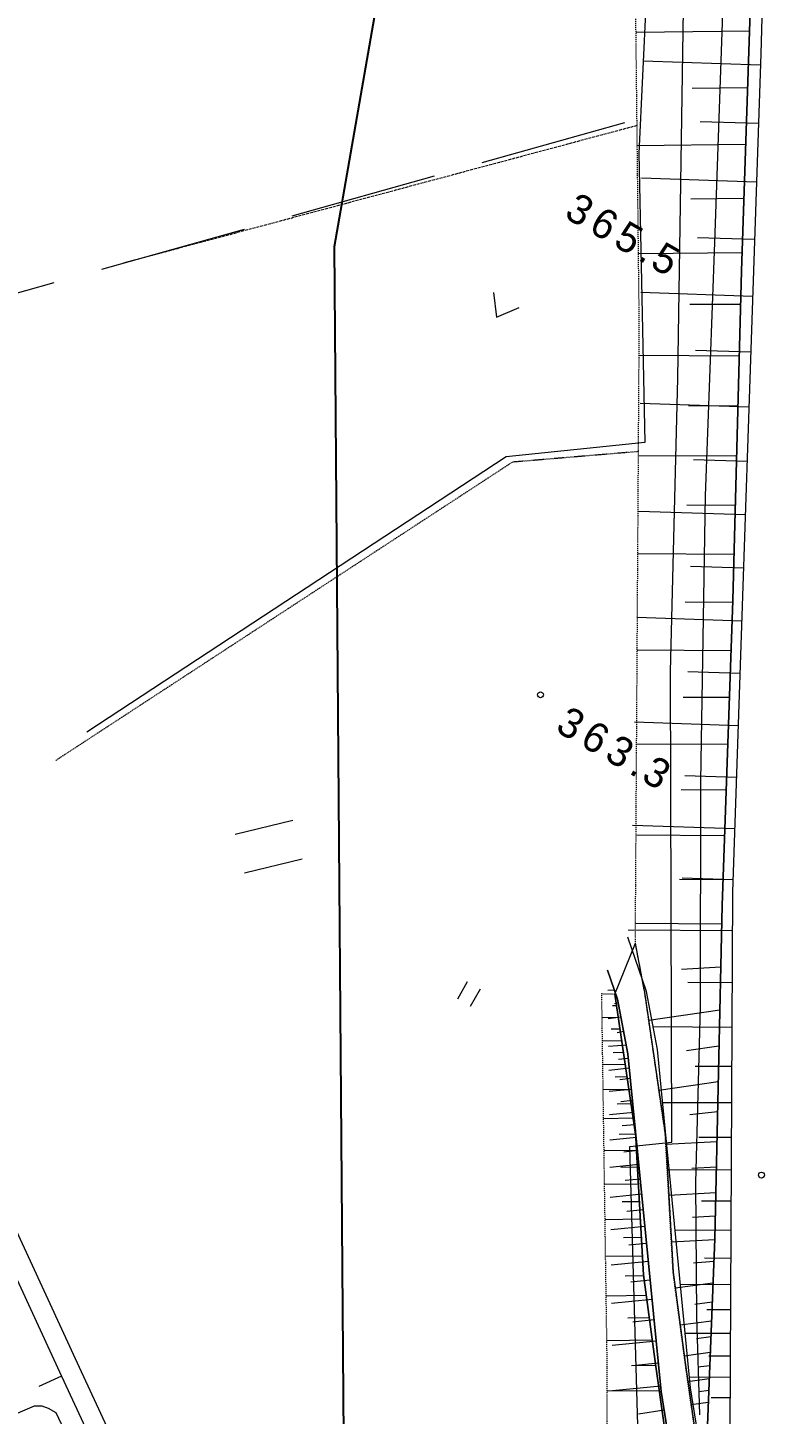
# Model space of a CAD drawing. Header units: millimetres. Extents: x 432273 to 1023813, y -32657 to 705940.
# Drawn here: x 490829 to 528671, y 219158 to 289361 of the extents above; entities that cross this region are included whole.
import ezdxf

# ---------------------------------------------------------------- set-up
doc = ezdxf.new("R2010")
doc.units = ezdxf.units.MM
doc.header["$LTSCALE"] = 100
for name, pattern in [('561019', [1, 0.5, -0.5]), ('56301', [0.5, 0.25, -0.25]), ('56302', [2, 1.5, -0.5])]:
    doc.linetypes.add(name, pattern=pattern)
doc.layers.get('Defpoints').update_dxf_attribs({"color": 153})
doc.layers.add('D-BGD', color=7, linetype='Continuous', lineweight=13)
doc.layers.add('●予備設計_LP横断', color=7, linetype='Continuous', lineweight=13)
doc.styles.add('Style-WORKING', font='WORKING.shx')

# ---------------------------------------------------------------- blocks, each defined once
blk = doc.blocks.new('M6311')
at = {"layer": '●予備設計_LP横断', "linetype": 'Continuous', "lineweight": 9}
for p, q in [((-0.75, -1), (-0.75, 0)), ((0, -1), (0, 0))]:
    blk.add_line(p, q, dxfattribs=at)
blk = doc.blocks.new('M7312')
at = {"layer": '●予備設計_LP横断', "linetype": 'Continuous', "lineweight": 20}
blk.add_circle((0, -0.001), 0.15, dxfattribs=at)
blk = doc.blocks.new('M6313')
at = {"layer": '●予備設計_LP横断', "linetype": 'Continuous', "lineweight": 9, "flags": 128}
blk.add_lwpolyline([(-0.75, 0), (0, -1), (0.75, 0)], dxfattribs=at)
blk = doc.blocks.new('21311212131313131')
at = {"layer": 'D-BGD', "linetype": 'Continuous'}
for p, q in [((2748644.494, -1461561.6895), (2748827.9904, -1467299.7862)), ((2750358.2341, -1460974.1963), (2750280.5425, -1466905.466)), ((2751514.7791, -1461598.0162), (2751604.4809, -1464403.0728)), ((2753315.0973, -1461008.2402), (2753281.0534, -1463965.1034)), ((2756275.9302, -1461055.8576), (2756202.3997, -1466875.4013)), ((2759188.1031, -1461088.237), (2759152.5861, -1463964.4911)), ((2762064.3572, -1461123.754), (2761987.8804, -1466782.0795)), ((2764895.9209, -1461157.6066), (2764858.9308, -1463953.2515)), ((2767682.7942, -1461189.7947), (2767612.1429, -1466691.7039)), ((2770433.7489, -1461225.1204), (2770395.2857, -1463940.1562)), ((2773140.0131, -1461258.7816), (2773073.5228, -1466648.9649)), ((2775832.7038, -1461296.4126), (2775804.6767, -1463971.56)), ((2778516.6228, -1461329.2416), (2778443.8575, -1466647.5874)), ((2781164.6231, -1461365.2082), (2781133.4585, -1464004.4368)), ((2783812.6234, -1461401.1747), (2783747.1567, -1466643.7133)), ((2786429.5069, -1461431.5071), (2786403.9764, -1464039.619)), ((2789046.3904, -1461461.8396), (2788978.6184, -1466646.1143)), ((2791627.3552, -1461495.3095), (2791598.6872, -1464067.5026)), ((2794206.0146, -1461470.5155), (2794282.5584, -1466745.1945)), ((2796838.9683, -1461429.8427), (2796871.4434, -1463682.096)), ((2799091.2216, -1461397.3675), (2799152.9674, -1465387.1026)), ((2801079.3023, -1461368.4795), (2801109.2139, -1463208.9155)), ((2802919.7384, -1461338.5679), (2802982.2494, -1464827.105)), ((2804670.7937, -1461305.3275), (2804698.5913, -1462962.2002)), ((2806322.8644, -1461286.3016), (2806371.5437, -1464425.2551)), ((2807890.3563, -1461255.1752), (2807915.2077, -1462750.8296)), ((2809381.2089, -1461239.0954), (2809423.9957, -1464055.6125)), ((2810787.4825, -1461210.9152), (2810809.3877, -1462545.3514)), ((2812130.6904, -1461193.812), (2812165.9204, -1463732.583)), ((2813398.091, -1461169.4102), (2813411.4159, -1462373.745)), ((2814593.6542, -1461151.2834), (2814634.0687, -1463430.6838)), ((2815739.725, -1461140.2639), (2815753.2412, -1462219.2992)), ((2816823.5623, -1461117.9761), (2816849.9537, -1463173.0924)), ((2817844.3336, -1461106.7652), (2817858.0411, -1462060.501)), ((2754385.0642, -1461634.3428), (2754560.3751, -1467116.4725)), ((2757127.3106, -1461669.049), (2757213.011, -1464348.9766)), ((2759869.557, -1461703.7551), (2760037.0476, -1466941.3361)), ((2762489.5933, -1461723.458), (2762549.8612, -1464296.3177)), ((2765109.6932, -1461735.8498), (2765183.1469, -1466804.3297)), ((2767644.1709, -1461747.8366), (2767680.5448, -1464257.7232)), ((2770178.6487, -1461759.8235), (2770250.6906, -1466730.8897)), ((2772664.415, -1461771.5799), (2772700.0898, -1464233.2277)), ((2775150.1813, -1461783.3364), (2775220.8386, -1466658.8611)), ((2777588.1622, -1461795.8958), (2777622.9387, -1464215.7164)), ((2780025.9066, -1461832.4419), (2780094.8285, -1466588.226)), ((2782403.7811, -1461868.0905), (2782437.7342, -1464210.9353)), ((2784781.6556, -1461903.7391), (2784848.5459, -1466519.334)), ((2787089.4361, -1461938.3368), (2787122.3883, -1464212.1201)), ((2789397.2166, -1461972.9345), (2789462.1351, -1466452.4727)), ((2791636.9692, -1462006.5124), (2791669.0495, -1464210.0322)), ((2793876.827, -1462027.1433), (2793940.0195, -1466387.5781)), ((2796057.2716, -1462029.8847), (2796222.1832, -1464014.9664)), ((2798237.7163, -1462032.6261), (2798834.17, -1465612.518)), ((2800052.3349, -1462034.9075), (2800325.8705, -1463676.6578)), ((2801866.9535, -1462037.189), (2802364.6423, -1465024.2982)), ((2803381.0953, -1462039.0926), (2803555.7643, -1463430.2512)), ((2804895.2371, -1462040.9963), (2805096.2243, -1464618.5213)), ((2806187.9107, -1462042.6216), (2806284.4351, -1463280.4816)), ((2807480.5843, -1462044.2468), (2807665.6947, -1464418.1622)), ((2808671.1441, -1462045.7436), (2808760.0223, -1463186.0415)), ((2809861.6954, -1462048.1209), (2810032.115, -1464233.6362)), ((2810957.5881, -1462068.1006), (2811073.542, -1463090.3807)), ((2812053.4808, -1462088.0802), (2812346.8767, -1463991.6855)), ((2813016.3621, -1462105.6348), (2813150.5674, -1462976.3829)), ((2813979.2434, -1462123.1895), (2814222.6686, -1463702.5764)), ((2814778.1286, -1462137.7542), (2814889.4763, -1462860.1982)), ((2815577.0138, -1462152.319), (2815778.9794, -1463462.7078)), ((2816239.8345, -1462164.4031), (2816334.6313, -1462760.8393)), ((2816902.6551, -1462176.4873), (2817079.877, -1463251.8433)), ((2817502.5554, -1462187.4243), (2817582.3577, -1462671.6528)), ((2818102.4556, -1462198.3613), (2818244.443, -1463059.9193)), ((2813979.6016, -1465021.8696), (2814109.6456, -1466096.2943)), ((2815005.7736, -1465099.9407), (2815087.3139, -1467397.3873)), ((2815054.0263, -1464891.8256), (2815324.359, -1467126.086)), ((2816173.1413, -1464763.446), (2816313.4301, -1465923.2817)), ((2816290.2979, -1464901.9787), (2816323.9701, -1466130.2575)), ((2817332.9771, -1464623.1573), (2817622.9671, -1467050.5849)), ((2817572.7888, -1464691.2629), (2817630.0041, -1467332.4393)), ((2818539.9998, -1464417.4973), (2818773.4477, -1465719.5349)), ((2807628.0683, -1465774.3458), (2807823.5504, -1467374.8102)), ((2808427.8844, -1465687.7773), (2808522.3923, -1466514.7405)), ((2809259.6495, -1465584.4978), (2809463.712, -1467315.0636)), ((2809831.4902, -1465754.4087), (2809863.9157, -1466668.0162)), ((2810122.5315, -1465486.8523), (2810232.0861, -1466390.455)), ((2810761.0319, -1465681.78), (2810827.2879, -1467548.5829)), ((2811026.1341, -1465377.2978), (2811251.5183, -1467256.3405)), ((2811765.2777, -1465599.3435), (2811795.7473, -1466538.398)), ((2811965.6555, -1465264.6057), (2812090.2567, -1466244.8477)), ((2812761.2834, -1465445.846), (2812833.3861, -1467477.383)), ((2812954.6692, -1465144.8064), (2813200.5428, -1467194.6712)), ((2813883.5285, -1465272.8934), (2813921.9393, -1466355.1392)), ((2797280.3929, -1465871.3963), (2794929.6572, -1466373.2361)), ((2797526.0197, -1467351.1068), (2794929.6572, -1466373.2361)), ((2801792.9709, -1466478.927), (2801862.3787, -1467018.5403)), ((2802341.3558, -1466414.3211), (2802473.7051, -1467547.0098)), ((2802903.3143, -1466345.7455), (2802979.8294, -1466934.8511)), ((2803073.204, -1466427.3174), (2803097.9544, -1467124.6746)), ((2803501.1915, -1466274.0324), (2803647.7553, -1467505.7056)), ((2803797.6044, -1466306.6809), (2803850.47, -1467796.202)), ((2804121.414, -1466203.1514), (2804191.4627, -1466845.7191)), ((2804603.5724, -1466172.4606), (2804635.0545, -1466985.1884)), ((2804760.0119, -1466119.5292), (2804924.7598, -1467463.7605)), ((2805416.9826, -1466099.3316), (2805475.1609, -1467738.539)), ((2805429.7266, -1466041.541), (2805515.6542, -1466738.4028)), ((2806135.36, -1465960.4154), (2806313.4902, -1467425.9765)), ((2806269.3481, -1466032.7329), (2806299.0814, -1466870.4871)), ((2806868.1406, -1465871.3503), (2806960.3432, -1466640.0496)), ((2807121.7135, -1465966.1342), (2807182.4686, -1467677.9437)), ((2808011.831, -1465896.5859), (2808042.8813, -1466771.445)), ((2808901.9485, -1465827.0375), (2808965.3945, -1467614.6646)), ((2797985.8427, -1467165.0563), (2798023.0432, -1467367.8274)), ((2798693.9728, -1467016.8951), (2798781.5648, -1467669.0665)), ((2798709.718, -1467153.9819), (2798738.9503, -1467977.6186)), ((2799301.5671, -1467055.4195), (2799317.5578, -1467505.9674)), ((2799415.6764, -1466864.7642), (2799483.8024, -1467198.4689)), ((2799893.4163, -1466956.8571), (2799928.1469, -1467935.412)), ((2800101.4613, -1466715.7707), (2800197.4423, -1467623.3431)), ((2800485.2654, -1466858.2947), (2800504.0053, -1467386.3017)), ((2800776.8101, -1466606.6658), (2800839.1107, -1467096.7868)), ((2801077.1146, -1466759.7322), (2801117.3435, -1467893.2054)), ((2801271.733, -1466535.5935), (2801402.6093, -1467587.673)), ((2801712.9591, -1466653.8431), (2801734.5503, -1467262.1882)), ((2802348.8037, -1466547.954), (2802394.9396, -1467847.8613)), ((2755572.3534, -1474948.5337, 363626.9803), (2753393.9167, -1467771.9149, 363593.9803)), ((2797324.7083, -1467373.1459), (2797352.1137, -1467718.7597)), ((2798117.8688, -1467252.5444), (2798125.1769, -1467458.4535)), ((2758476.1909, -1484517.3311, 363670.9803), (2756297.7542, -1477340.7123, 363637.9803)), ((2791774.7417, -1486232.7439), (2791006.4595, -1483333.7141)), ((2789841.1503, -1486745.1967), (2789072.8681, -1483846.167)), ((2761379.5482, -1494087.0055, 363714.9803), (2759201.5916, -1486909.5096, 363681.9803)), ((2817460.6394, -1494961.0626, 363909.9803), (2817996.8283, -1496089.1005, 363938.9803)), ((2764283.3856, -1503655.8029, 363758.9803), (2762104.9489, -1496479.1841, 363725.9803))]:
    blk.add_line(p, q, dxfattribs=at)
at = {"layer": 'D-BGD', "linetype": 'Continuous', "flags": 128}
for points, elevation in [([(2678307.1353, -1461845.9144), (2694200.1505, -1462071.2984), (2708657.5161, -1462224.4184), (2731619.4149, -1462671.4501), (2743866.9257, -1462896.2162), (2759376.7114, -1463113.5929), (2772210.2869, -1463319.4613), (2786681.8842, -1463246.6643), (2798059.9214, -1463025.0891), (2806977.4292, -1463081.0831), (2813751.5716, -1462889.43), (2818746.4096, -1462624.3497)], 364999.9803), ([(2822871.0537, -1465573.1969), (2805227.5275, -1466435.8867), (2804973.2085, -1464324.3966), (2781157.4289, -1464874.868), (2766277.0036, -1464821.9006), (2746503.1766, -1464929.9382), (2728835.9651, -1464421.8761), (2711054.8916, -1464315.4773), (2693039.758, -1464353.4145), (2673779.8598, -1463807.9644)], 363999.9803), ([(2638889.444, -1469723.5114), (2640306.0131, -1468649.8519), (2641140.4451, -1468054.3957), (2642212.7157, -1467453.4766), (2643861.7857, -1466733.9645), (2646688.4977, -1465972.8344), (2648504.3646, -1465569.2206), (2650123.6015, -1465362.3545), (2657824.9716, -1464955.5161), (2665597.8501, -1465176.0839), (2672626.9008, -1465037.3342), (2686470.8891, -1465377.9461), (2694295.636, -1465707.8514), (2706926.075, -1465876.6177), (2716864.8459, -1465703.9226), (2728501.0599, -1466060.3178), (2743172.968, -1466725.3395), (2754928.9813, -1467025.3331), (2769582.0835, -1466416.8973), (2770441.6989, -1473424.4628), (2784827.0406, -1494352.9743)], 362999.9804)]:
    blk.add_lwpolyline(points, dxfattribs=dict(at, elevation=elevation))
for points in [[(2639639.5497, -1468532.3933), (2640945.0902, -1467363.7515), (2642625.4913, -1466091.372), (2644774.3111, -1465171.1855), (2648357.819, -1464168.8317), (2651041.9083, -1463776.5196), (2654124.6507, -1463326.5558), (2662736.4121, -1462075.1344), (2665508.036, -1461327.1685), (2668842.3741, -1460538.4016), (2671329.71, -1460057.76), (2673122.2216, -1459896.7293), (2675204.0431, -1459838.2157), (2688181.6102, -1460503.6832), (2700431.9964, -1460831.4868), (2712964.5719, -1461116.5447), (2726500.7782, -1461273.8448), (2744592.5082, -1461510.4072), (2760791.9403, -1461715.4289), (2777487.8958, -1461794.3927), (2792934.0522, -1462025.958), (2809809.8251, -1462047.1753), (2820120.0341, -1462235.1445), (2822425.1792, -1462164.3621)], [(2820120.0341, -1462235.1445), (2809809.8251, -1462047.1753), (2792934.0522, -1462025.958), (2777487.8958, -1461794.3927), (2760791.9403, -1461715.4289), (2744592.5082, -1461510.4072), (2726500.7782, -1461273.8448), (2712964.5719, -1461116.5447), (2700431.9964, -1460831.4868), (2688181.6102, -1460503.6832), (2675204.0431, -1459838.2157)], [(2797280.3929, -1465871.3963), (2804533.6635, -1464662.9128), (2804975.7778, -1464627.9133), (2811539.8735, -1464116.066), (2816109.3628, -1463411.787), (2818816.0403, -1462965.7183), (2820928.3109, -1462618.3434)], [(2797526.0197, -1467351.1068), (2804716.2245, -1466153.7003), (2805157.8585, -1466119.578), (2811713.0162, -1465607.3977), (2816345.9683, -1464893.3991), (2819057.595, -1464446.6197), (2821172.5804, -1464098.4509), (2823444.3857, -1463805.3502), (2825619.6447, -1463340.8323), (2829538.5868, -1462392.1433), (2831012.6992, -1462410.4812)], [(2821172.5804, -1464098.4509), (2819057.595, -1464446.6197), (2816345.9683, -1464893.3991), (2811713.0162, -1465607.3977), (2805157.8585, -1466119.578), (2804716.2245, -1466153.7003), (2797526.0197, -1467351.1068)]]:
    blk.add_lwpolyline(points, dxfattribs=at)
at = {"layer": 'D-BGD', "linetype": '561019', "flags": 128}
for points in [[(2822425.1792, -1462164.3621), (2820928.3109, -1462618.3434), (2818816.0403, -1462965.7183), (2816109.3628, -1463411.787), (2811539.8735, -1464116.066), (2804975.7778, -1464627.9133), (2804533.6635, -1464662.9128), (2797280.3929, -1465871.3963), (2794929.6572, -1466373.2361), (2763607.1317, -1466827.1697), (2746733.2957, -1467366.7717), (2742012.6416, -1467239.2922), (2723664.8048, -1466741.6834), (2699883.0959, -1466617.663), (2677736.0264, -1465921.2757), (2662349.4539, -1465868.2538), (2652684.6067, -1466027.8795), (2648752.3111, -1466313.7362), (2645871.4626, -1466726.0193), (2644164.3831, -1467176.6469), (2642905.5848, -1467787.1775), (2640393.7132, -1469178.9584), (2640035.9195, -1468872.5051), (2639639.5497, -1468532.3933)], [(2831012.6992, -1467162.8896), (2827151.0619, -1467126.1864), (2815800.7611, -1467372.0658), (2797520.7672, -1468020.854), (2797521.8166, -1467908.5647), (2797526.0197, -1467351.1068)]]:
    blk.add_lwpolyline(points, dxfattribs=at)
at = {"layer": 'D-BGD', "linetype": '56302', "flags": 128}
blk.add_lwpolyline([(2753541.9545, -1467149.5527), (2755550.6367, -1474065.6559), (2761046.0989, -1492994.7124)], dxfattribs=at)
at = {"layer": 'D-BGD', "linetype": '56301', "flags": 128}
blk.add_lwpolyline([(2770042.4154, -1466733.8824), (2770711.7791, -1473106.0391), (2776175.9742, -1481098.6914), (2786287.7463, -1495891.3639)], dxfattribs=at)
at = {"layer": 'D-BGD', "linetype": 'Continuous', "elevation": 363999.9803}
blk.add_lwpolyline([(2825686.7102, -1511047.1101), (2818986.1385, -1496297.7946), (2818981.9105, -1495930.6677), (2819092.5459, -1495603.6207), (2819303.8304, -1495217.6688), (2826307.5829, -1491732.7379)], dxfattribs=at)
at = {"layer": 'D-BGD', "linetype": 'Continuous'}
for points in [[(2641837.1979, -1466889.9322, 363939.9803), (2643102.4176, -1466203.1142, 364179.9803), (2644732.9084, -1465682.0581, 364149.9803), (2646881.4995, -1465068.4168, 364379.9803), (2661188.4837, -1462674.4494, 365759.9802), (2663481.3907, -1462151.2123, 365859.9802), (2673056.8294, -1459549.7007, 366369.9802), (2707103.1462, -1460665.5345, 366659.9802), (2749781.2289, -1460966.1325, 366559.9802), (2792226.7055, -1461504.2055, 366449.9802), (2826410.4127, -1460973.7941, 366389.9802)], [(2673056.8294, -1459549.7007, 366369.9802), (2707103.1462, -1460665.5345, 366659.9802), (2749781.2289, -1460966.1325, 366559.9802), (2792226.7055, -1461504.2055, 366449.9802), (2826410.4127, -1460973.7941, 366389.9802)], [(2826410.4127, -1460973.7941, 366389.9802), (2822205.7487, -1462240.3243, 366179.9802), (2817375.9934, -1463107.6543, 365689.9802), (2800289.817, -1465143.0273, 364399.9803), (2797362.2819, -1465763.4602, 364039.9803), (2794626.5078, -1466762.4795, 363529.9804)], [(2796321.7385, -1467747.5138, 363779.9803), (2797778.2697, -1467211.0285, 364039.9803), (2800534.1506, -1466633.4302, 364399.9803), (2817602.7837, -1464588.4533, 365689.9802), (2822558.6707, -1463698.9695, 366179.9802), (2826844.776, -1462408.621, 366389.9802), (2831012.6992, -1461787.7787, 366389.9802)], [(2826844.776, -1462408.621, 366389.9802), (2822558.6707, -1463698.9695, 366179.9802), (2817602.7837, -1464588.4533, 365689.9802), (2800534.1506, -1466633.4302, 364399.9803), (2797778.2697, -1467211.0285, 364039.9803), (2796321.7385, -1467747.5138, 363779.9803)], [(2802252.2527, -1501250.7163, 364039.9803), (2816983.1258, -1494084.0332, 363909.9803), (2824577.8397, -1490352.5973, 364339.9803), (2828019.6298, -1489021.8534, 364409.9803), (2829686.2307, -1488372.3603, 364439.9803), (2831012.6992, -1487865.3649, 364437.6211)], [(2802679.4418, -1502157.1982, 364039.9803), (2817460.6394, -1494961.0626, 363909.9803), (2824973.0798, -1491275.7903, 364339.9803), (2830049.5217, -1489312.2643, 364439.9803), (2831012.6992, -1488944.124, 364438.2673)]]:
    blk.add_polyline3d(points, dxfattribs=at)
at = {"layer": 'Defpoints', "linetype": 'Continuous', "flags": 128}
blk.add_lwpolyline([(2831012.6992, -1480293.6013), (2759978.2476, -1482337.8919), (2358657.0594, -1420929.323)], dxfattribs=at)
at = {"layer": 'D-BGD', "linetype": 'Continuous', "lineweight": 20, "xscale": 1000, "yscale": 1000, "zscale": 1000, "rotation": 61.30205960440028}
for p in [(2806536.3891, -1459746.7172, 365593.9802), (2782456.5949, -1471435.6167, 363275.9804)]:
    blk.add_blockref('M7312', p, dxfattribs=at)
at = {"layer": 'D-BGD', "linetype": 'Continuous', "lineweight": 9, "xscale": 1000, "yscale": 1000, "zscale": 1000, "rotation": 61.30205960440028}
for name, p in [('M6313', (2762510.5197, -1473581.6172)), ('M6311', (2797411.7809, -1474167.5596))]:
    blk.add_blockref(name, p, dxfattribs=at)
at = {"layer": 'D-BGD', "linetype": 'Continuous', "char_height": 1499.999919, "attachment_point": 7, "rotation": 61.302059604, "line_spacing_factor": 0.722892, "style": 'Style-WORKING'}
for s, insert in [('\\T1.284;365.5', (2758260.28, -1470811.3164)), ('\\T1.284;363.3', (2784269.8571, -1470718.2065, 363275.9804))]:
    blk.add_mtext(s, dxfattribs=dict(at, insert=insert))

msp = doc.modelspace()

# ---------------------------------------------------------------- block references
at = {"layer": 'D-BGD', "linetype": '56301', "rotation": 268.807065034117}
msp.add_blockref('21311212131313131', (2045832.1, 3006806.9, 354000), dxfattribs=at)

doc.saveas('drawing.dxf')
